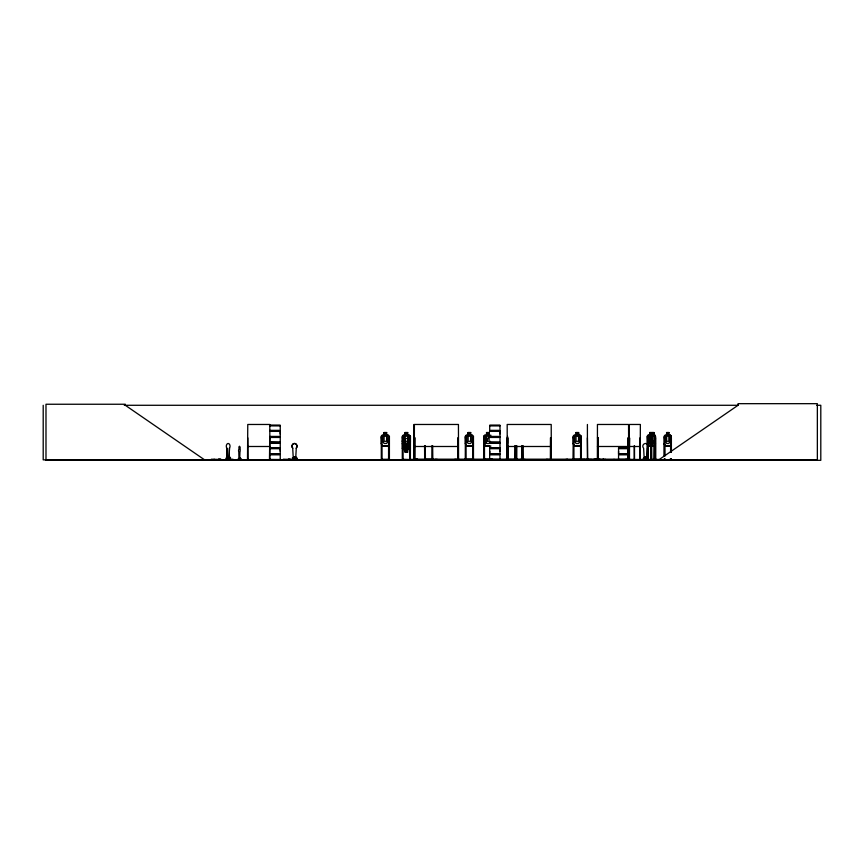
<?xml version="1.0" encoding="UTF-8"?>
<svg xmlns="http://www.w3.org/2000/svg" width="864" height="864" viewBox="0 0 864 864"><rect width="100%" height="100%" fill="white"/><g stroke="black" fill="none" stroke-linecap="round" stroke-linejoin="round"><path stroke-width="1.3" d="M280.238 451.224L280.238 448.686L269.946 448.686M280.238 433.901L280.238 431.374L269.946 431.374M489.704 453.751L489.704 448.686L500.008 448.686L499.997 453.751L489.704 453.751L489.715 451.224M499.997 451.224L499.997 448.686M499.997 433.901L499.997 431.374L489.704 431.374M628.171 453.751L618.559 453.751L618.57 451.224M403.11 459.292L417.884 459.864L409.633 459.756L409.633 437.854L410.378 437.854M409.633 459.443L417.884 459.421M583.427 459.454L591.678 459.421M239.684 459.032L239.954 451.958A1.836 0.821 -90 0 0 239.782 449.075L239.479 446.288M228.971 458.806L229.478 448.2A2.754 1.858 -90 0 0 229.478 444.301A2.754 1.858 -90 0 0 226.854 444.301A2.754 1.858 -90 0 0 226.854 448.2L227.232 458.806L229.09 458.806L229.478 448.2M295.682 458.806L296.276 448.2A2.754 2.462 -90 0 0 296.276 444.301A2.754 2.462 -90 0 0 292.788 444.301A2.754 2.462 -90 0 0 292.788 448.2L292.712 448.2A2.754 2.462 -90 0 1 292.712 444.301A2.754 2.462 -90 0 1 296.201 444.301A2.754 2.462 -90 0 1 296.201 448.2L296.276 448.2M238.982 446.85L238.972 449.075A1.836 0.821 -90 0 0 238.799 451.958L238.972 459.032M240.397 458.168L239.393 458.147L240.43 457.823L240.43 459.432M239.414 458.082L239.965 457.974M240.311 458.341L239.414 458.233M228.992 457.607C229.068 456.872 227.178 457.218 229.306 457.607M228.582 457.034L228.226 457.574L229.306 456.959M229.306 457.304L228.712 457.034M228.852 457.034L228.128 457.283M228.884 457.283L229.716 457.283M229.09 457.607L229.09 457.002M294.635 456.948L295.38 457.315L294.354 457.11M294.97 457.607L294.376 457.11L295.499 457.326M625.622 459.41L643.842 459.864L618.538 459.659L618.57 454.766L628.171 454.766M238.777 459.162L239.782 459.032M294.7 456.959L295.38 457.315L294.7 457.488M269.946 454.766L280.249 454.766L280.249 459.648L269.924 459.659M489.618 459.799L489.704 454.766L500.008 454.766L500.008 459.648L489.629 459.68M645.646 457.034L645.851 457.445M654.923 446.159L655.463 443.459M247.493 459.853L247.774 424.472L269.795 424.472L269.881 459.799M647.579 459.799L647.309 458.071M654.253 459.853L654.134 459.065M654.469 459.799L654.577 445.619M294.581 457.531L295.088 457.531M670.475 446.159L671.274 443.47M295.337 456.991L294.494 457.412M389.405 443.47L388.476 446.159L382.115 446.159L381.283 443.47M402.343 441.256L403.272 438.556L409.633 438.556L410.465 441.256M402.43 441.266L403.337 438.653M473.375 443.459L472.468 446.072L466.236 446.072M473.461 443.47L472.532 446.159L466.171 446.159L465.34 443.47M513.67 459.41L518.13 459.864L513.605 459.799M401.652 459.853L403.121 459.065M465.124 459.799L465.199 459.065M483.624 459.421L483.732 437.854L484.477 437.854L484.477 459.864L484.564 459.065M506.93 459.41L507.168 437.854L507.924 437.854L508.01 459.864M573.016 459.799L573.232 436.201L574.096 435.24L575.932 435.24M239.555 459.842L239.63 458.665M240.527 459.842L240.862 458.665L238.28 458.665L238.28 459.626M240.797 459.853L211.162 459.853L211.356 459.216L221.767 459.508M651.715 459.065L650.927 459.065L651.002 459.864L651.478 435.24M484.445 445.576L489.618 435.24L490.968 435.24M405.054 449.485L405.054 452.196L407.754 452.196L407.668 449.399L409.018 448.492L409.018 443.437L407.668 441.266L407.668 436.234L405.14 436.234L405.14 441.288L403.78 443.437L403.78 448.492L405.14 449.399L405.14 452.11M407.668 432.616L405.14 432.616L405.14 435.326L403.78 436.234L403.78 441.288L405.14 443.459L405.14 448.492L406.436 446.018C407.538 450.133 410.422 448.513 406.976 445.403C410.756 441.526 407.419 440.716 406.393 444.809C405.302 440.716 402.095 441.536 405.853 445.392L404.136 448.502L407.668 448.492L407.668 443.437L409.018 441.288L409.018 436.234L407.668 435.326L407.754 432.529L405.043 432.529L405.043 435.24L403.196 435.24L402.343 436.201L402.289 459.864M490.471 441.288L489.11 443.459L486.583 443.459L485.233 441.288L485.233 436.234L486.583 435.326L486.497 432.529L489.208 432.529L489.208 435.24M212.112 459.842L211.334 459.67M213.44 459.853L214.164 459.67M213.797 459.842L214.153 459.216M227.642 459.853L227.837 458.071M227.848 459.508L228.571 459.864M230.472 459.853L230.623 458.071L228.733 458.071M664.243 455.987L664.232 436.201L665.032 435.24L666.63 435.24L666.587 432.529L668.974 432.529L668.855 435.326L670.021 436.234L670.021 441.288L668.855 443.459L666.662 443.459L665.485 441.288L665.485 436.234L666.662 435.326L666.706 432.616M664.384 455.987L664.362 436.244L665.064 435.326L670.464 435.326M647.417 436.244L647.374 459.864L647.298 436.201L648.108 435.24M647.33 436.201L648.14 435.326L654.955 435.326M652.482 435.326L651.726 436.234L651.726 441.288L652.482 443.459L653.886 443.459C654.577 441.061 655.873 437.368 653.886 435.326M295.726 458.071L297.022 458.071L297.292 459.842L283.122 459.864L283.36 459.216L291.665 459.508M286.124 459.853L286.848 459.853M286.751 459.832L286.956 459.508M293.144 459.853L293.328 458.071M294.332 459.842L293.857 459.853M297.054 459.67L283.392 459.67M409.558 449.399L410.378 448.481M410.465 448.524L409.601 449.485L403.294 449.485L402.343 448.535M489.715 446.159L484.618 446.159L483.786 443.47L483.786 436.201L484.65 435.24L486.497 435.24M483.872 436.244L484.682 435.326L489.11 435.326L490.471 436.234M643.82 459.216L643.507 458.071L643.183 459.832L644.533 459.842M647.136 459.842L646.531 459.853L647.633 459.648M649.804 435.326L648.583 436.234L648.583 441.288L649.804 443.459M658.735 459.864L738.05 405.281L738.05 403.672L817.355 403.672L817.355 459.864L43.2 459.864L43.2 405.281M211.756 459.853L233.69 459.626M662.072 459.81L673.553 459.81L669.427 459.81M381.035 459.81L382.061 459.065M424.375 459.81L424.483 459.065M124.286 405.281L738.461 405.281M816.75 405.281L820.8 405.281L820.8 460.328L45.986 460.328L45.986 404.244L125.302 404.244L125.302 405.281L204.606 459.864M269.946 425.272L280.26 425.272M489.694 425.272L500.008 425.272M269.946 425.455L280.26 425.466L280.238 430.358L269.946 430.358M269.957 425.779L280.238 425.779M489.715 425.779L499.997 425.779M269.881 430.704L280.325 430.704M489.629 430.704L500.072 430.704M269.881 431.017L280.325 431.017M489.629 431.017L500.072 431.017M648.065 435.24L649.804 435.24L649.717 432.529L652.19 432.529L652.115 435.326M651.402 435.24L652.504 435.24L652.428 432.529L654.005 432.529L653.962 459.864M386.608 432.616L384.08 432.616L384.08 435.326L382.73 436.234L382.73 441.288L384.08 443.459L386.608 443.459L387.968 441.288L387.968 436.234L386.608 435.326L386.705 432.529L383.994 432.529L383.994 435.24L382.147 435.24L381.283 436.201L381.316 459.864M470.664 432.616L468.137 432.616L468.137 435.326L466.776 436.234L466.776 441.288L468.137 443.459L470.664 443.459L472.014 441.288L472.014 436.234L470.664 435.326L470.75 432.529L468.04 432.529L468.04 435.24L466.193 435.24L465.34 436.201L465.286 459.864M486.583 432.616L489.11 432.616L489.11 435.326M576.029 432.616L578.556 432.616L578.556 435.326L579.906 436.234L579.906 441.288L578.556 443.459L576.029 443.459L574.668 441.288L574.668 436.234L576.029 435.326L575.932 432.529L578.642 432.529L578.642 435.24L580.403 435.24L581.353 436.19L581.353 443.47L580.424 446.159L574.063 446.159L573.232 443.47M649.804 432.616L652.115 432.616L652.072 436.234L649.804 436.234M652.482 432.616L653.962 432.616M666.662 432.616L668.898 432.616M386.705 435.24L388.454 435.24L389.405 436.19L389.405 459.864M407.754 435.24L409.514 435.24L410.465 436.19L410.368 459.864L411.005 459.853M470.75 435.24L472.511 435.24L473.461 436.19L473.461 459.864M654.977 435.24L653.724 435.24L654.62 436.19M668.93 435.24L670.496 435.24L671.317 436.19L670.453 435.24M388.411 435.326L382.18 435.326L381.37 436.244L381.37 443.459M403.24 435.326L409.471 435.326L410.378 436.234M466.236 435.326L472.468 435.326M574.128 435.326L580.36 435.326M650.927 436.201L651.467 446.159M654.901 435.24L655.506 436.19L654.998 446.159L648.043 446.159M652.482 436.234L653.886 436.234M269.946 436.428L280.249 436.428L280.249 431.374M489.704 436.428L500.008 436.428L500.008 431.374M269.881 436.784L280.325 436.784M489.629 436.784L500.072 436.784M269.881 437.098L280.325 437.098M489.629 437.098L500.072 437.098M269.946 437.454L280.249 437.454L280.249 442.325L269.957 442.195L280.26 442.336M489.704 437.454L500.008 437.454L500.008 442.325L489.715 442.195M247.774 437.854L248.108 459.864L247.73 459.065M269.795 437.854L269.46 459.864M381.229 437.854L381.974 437.854L382.061 459.864M389.318 437.854L388.573 437.854L388.573 459.864L388.487 459.065L389.405 459.065M402.278 437.854L403.034 437.854L403.11 459.864M413.91 437.854L413.618 459.864M414.396 437.854L415.141 437.854L415.055 459.864M458.438 437.854L457.693 437.854L457.693 459.864L457.607 459.065M465.286 437.854L466.031 437.854L466.117 459.864M473.375 437.854L472.63 437.854L472.716 459.864M551.21 437.854L550.465 437.854L550.379 459.864M573.178 437.854L573.923 437.854L573.923 459.864M581.267 437.854L580.522 437.854L580.608 459.864M587.401 437.854L587.693 459.864M597.434 437.854L598.169 437.854L598.223 459.864M640.364 437.854L639.911 459.864M647.352 437.854L648.14 437.854L648.216 459.864M650.992 437.854L651.64 437.854M664.243 437.854L665.032 437.854M405.14 441.288L407.668 441.266M652.482 441.288L653.886 441.288M500.008 442.336L489.607 442.465L500.008 442.595M269.946 442.541L280.26 442.541M269.946 442.778L280.26 442.8L280.238 447.671L269.946 447.671M489.694 442.778L500.008 442.778L499.997 447.671L489.704 447.671M269.957 443.092L280.238 443.092M489.715 443.092L499.997 443.092M405.14 443.459L407.668 443.437M382.18 446.072L388.411 446.072M403.24 446.072L409.471 446.072L410.378 443.459L409.536 446.159L403.175 446.159L402.343 443.47M484.682 446.072L490.914 446.072M580.36 446.072L574.128 446.072L573.318 443.459L573.318 436.244M654.955 446.072L648.097 446.072L647.374 443.459L648.086 446.159M665.021 446.072L670.464 446.072M665.01 446.159L664.232 443.47L664.967 446.159L670.518 446.159M247.774 446.494L269.795 446.494M414.396 446.494L458.438 446.494M507.179 446.494L551.21 446.494M597.434 446.494L628.571 446.494M629.348 446.494L640.364 446.494M239.566 446.44L239.782 447.088M618.559 447.671L628.171 447.671M269.881 448.027L280.325 448.027M489.629 448.027L500.072 448.027M618.494 448.027L628.236 448.027M226.854 448.2L227.113 458.806M269.881 448.34L280.325 448.34M489.629 448.34L500.072 448.34M618.494 448.34L628.236 448.34M628.171 448.686L618.559 448.686L618.559 453.751M239.782 449.075L239.684 447.088M269.946 453.751L280.249 453.751L280.249 448.686M269.881 454.097L280.325 454.097M489.629 454.097L500.072 454.097M618.494 454.097L628.236 454.097M269.881 454.41L280.325 454.41M489.629 454.41L500.072 454.41M618.494 454.41L628.236 454.41M294.613 456.808L294.613 459.216L294.516 456.808L295.736 456.808L295.726 459.216M293.22 458.806L295.758 458.806M218.624 458.989L220.45 458.989M288.392 458.989L290.218 458.989M645.808 458.989L646.488 458.989M269.827 459.065L269.374 459.864M292.604 459.216L296.73 459.216L296.73 458.071M410.454 459.065L409.536 459.065L409.633 459.853M413.986 459.065L413.532 459.864M414.31 459.065L415.228 459.065L415.228 459.864M629.618 459.184L415.616 459.184L415.616 459.864M639.878 459.065L640.418 459.864M643.496 459.216L648.216 459.065M654.966 459.065L655.765 459.065M231.79 459.281L233.01 459.281M269.881 459.443L280.238 459.508M382.061 459.292L388.487 459.292M425.401 459.292L431.827 459.292M432.799 459.454L434.506 459.864M435.1 459.41L437.303 459.41M466.117 459.292L472.543 459.292M484.564 459.292L490.99 459.292M505.645 459.41L507.622 459.41M508.118 459.41L527.71 459.864M546.188 459.41L548.392 459.41M574.009 459.292L580.435 459.292M592.898 459.41L601.603 459.864M613.786 459.41L616 459.864M659.092 459.454L618.57 459.508M238.378 459.432L240.764 459.432L240.764 458.665M489.715 459.508L499.997 459.508M525.118 459.421L520.657 459.421L525.139 459.799M458.557 459.756L458.438 424.472L414.396 424.472L414.342 459.864M551.297 459.065L551.437 459.81M673.499 459.756L669.33 459.41M647.86 459.842L647.924 459.065M516.089 459.81L516.046 445.619M492.048 459.81L491.908 459.065M432.821 459.799L432.659 445.619M403.337 449.399L402.43 448.492L402.43 436.244M653.692 435.326L654.502 436.234M551.329 459.756L551.21 424.472L507.179 424.472L507.265 459.864M292.712 448.2L293.296 458.806M671.382 452.099L671.382 437.854L670.594 437.854L670.594 452.099M671.458 459.065L671.382 459.864M671.274 436.19L671.242 452.099M671.339 459.065L671.242 459.864M671.123 459.065L671.144 459.864M670.842 459.065L670.864 459.864M670.745 437.854L670.745 452.099M670.648 459.065L670.669 459.864M670.594 459.065L670.518 459.864M665.107 459.292L665.107 459.864M664.891 437.854L665.032 455.987M665.032 459.065L664.956 459.864M664.772 459.065L664.794 459.864M664.502 459.065L664.502 459.864L664.384 459.065M664.168 459.065L664.308 459.864M655.733 459.864L655.69 437.854L655.042 437.854L654.988 459.864M655.495 459.065L655.495 459.864M655.43 436.19L655.366 459.864M655.279 437.854L655.236 459.864M654.707 445.619L654.707 459.864L654.782 459.065L653.843 459.065L653.843 459.864M652.504 432.529L652.482 446.159M651.64 443.027L651.694 459.864M651.402 437.854L651.456 459.864M651.229 443.027L651.348 459.864M649.76 432.529L649.804 446.159M648.011 437.854L648.097 459.864M646.196 459.216L646.196 456.808L644.944 456.808L644.944 459.216M640.116 437.854L640.159 459.864L640.364 424.472L629.348 424.472L629.305 459.864M634.511 445.802L634.522 459.864M634.219 445.802L634.23 459.864M629.586 459.065L629.618 459.864M629.456 459.864L629.532 437.854L629.186 459.864M628.83 459.864L628.776 437.854L628.042 437.854L627.977 459.864M628.636 459.864L628.571 424.472L597.434 424.472L597.434 459.864M628.366 459.065L628.333 459.864M628.247 437.854L628.182 459.864M618.106 459.864L616.356 459.864M613.354 459.864L611.291 459.864M607.273 459.864L605.729 459.864M605.059 459.184L605.059 459.864M604.26 459.864L602.208 459.864L602.219 459.184M603.623 459.184L603.623 459.864M603.439 459.184L603.439 459.864M597.964 437.854L597.92 459.864M597.866 459.065L597.758 459.864M597.629 437.854L597.575 459.864M587.412 424.472L587.401 459.864M583.978 459.184L583.978 459.864M582.368 459.184L582.368 459.864M581.353 459.065L581.353 459.864L581.267 436.234M580.435 459.065L580.435 459.864M574.009 459.065L574.009 459.864M573.264 459.065L573.264 459.864M567.464 459.184L567.464 459.864M566.244 459.184L566.244 459.864M550.552 459.065L550.552 459.864M545.767 459.864L543.618 459.864M522.85 445.619L522.925 459.864M522.698 445.619L522.806 459.864M522.58 459.065L522.601 459.864M522.32 459.065L522.331 459.864M522.223 445.619L522.148 459.864M522.072 445.619L522.05 459.864M516.748 459.065L516.748 459.864M516.672 445.619L516.596 459.864M516.521 445.619L516.521 459.864M515.894 445.619L515.894 459.864L515.668 459.065M515.581 445.619L515.495 459.864M514.922 459.065L514.922 459.864M514.836 445.619L514.75 459.864M508.324 459.065L508.324 459.864M508.237 445.619L508.151 459.864M507.827 459.065L507.838 459.864M507.546 436.201L507.546 443.47M507.578 459.065L507.578 459.864M507.492 437.854L507.406 459.864M491.821 459.065L491.735 459.864M491.162 459.864L491.162 459.065L490.99 459.864M483.818 459.065L483.818 459.864M473.288 459.065L473.288 459.864M472.543 459.065L472.543 459.864M465.944 459.065L465.944 459.864M465.426 436.244L465.426 443.459M458.352 459.065L458.352 459.864M456.149 459.184L456.149 459.864M455.015 459.184L455.015 459.864M432.572 459.065L432.572 459.864M432 459.065L432 459.864M431.914 445.619L431.827 459.864M425.315 445.619L425.401 459.864M425.228 459.065L425.228 459.864M424.57 445.619L424.656 459.864M417.226 459.184L417.226 459.864M416.092 459.184L416.092 459.864M414.482 459.065L414.482 459.864M413.942 459.065L413.953 459.864L413.899 424.472M410.281 459.065L410.281 459.864M402.937 459.065L402.937 459.864M389.232 459.065L389.232 459.864M381.888 459.065L381.888 459.864M295.65 456.808L295.65 459.216M293.609 459.216L293.609 458.071L292.313 458.071L292.313 459.508M269.752 459.065L269.752 459.864M247.817 459.065L247.817 459.864M240.311 457.823L240.311 459.432M240.062 457.823L240.062 459.432M239.944 457.823L239.944 459.432M239.728 458.665L239.728 459.432M239.404 458.665L239.501 459.626M230.407 458.071L230.407 459.216L226.379 459.216L226.379 458.071M229.651 459.216L229.651 456.808L228.658 456.808L228.658 459.216L228.798 456.808M229.511 456.808L229.511 459.216M228.949 458.071L228.949 459.508M228.053 459.216L228.053 458.071L226.163 458.071L226.163 459.508M648.227 445.532A2.754 2.754 0 0 1 647.514 448.2L646.942 458.806L644.198 458.806L643.626 448.2A2.754 2.754 0 0 1 643.626 444.301A2.754 2.754 0 0 1 647.514 444.301M594.54 459.421L600.372 459.41L594.562 459.41M500.008 425.466L489.694 425.477L489.715 430.358L500.008 430.358L500.008 425.477M386.154 433.069L384.534 433.069L384.534 433.976L386.154 433.976L386.154 433.069M407.214 433.069L405.594 433.069L405.594 433.976L407.214 433.976L407.214 433.069M470.21 433.069L468.59 433.069L468.59 433.976L470.21 433.976L470.21 433.069M488.657 433.069L487.037 433.069L487.037 433.976L488.657 433.976L488.657 433.069M578.102 433.069L576.482 433.069L576.482 433.976L578.102 433.976L578.102 433.069M651.661 433.069L650.203 433.069L650.203 433.976L651.661 433.976L651.661 433.069M653.627 433.069L652.73 433.069L652.73 433.976L653.627 433.976L653.627 433.069M668.466 433.069L667.051 433.069L667.051 433.976L668.466 433.976L668.466 433.069M386.608 436.234L384.08 436.234L384.08 441.288L386.608 441.288L386.608 436.234M470.664 436.234L468.137 436.234L468.137 441.288L470.664 441.288L470.664 436.234M489.11 436.234L486.583 436.234L486.583 441.288L489.11 441.288L489.11 436.234M578.556 436.234L576.029 436.234L576.029 441.288L578.556 441.288L578.556 436.234M668.855 436.234L666.662 436.234L666.662 441.288L668.855 441.288L668.855 436.234M407.214 450.749L405.594 450.749L405.594 451.656L407.214 451.656L407.214 450.749"/></g></svg>
